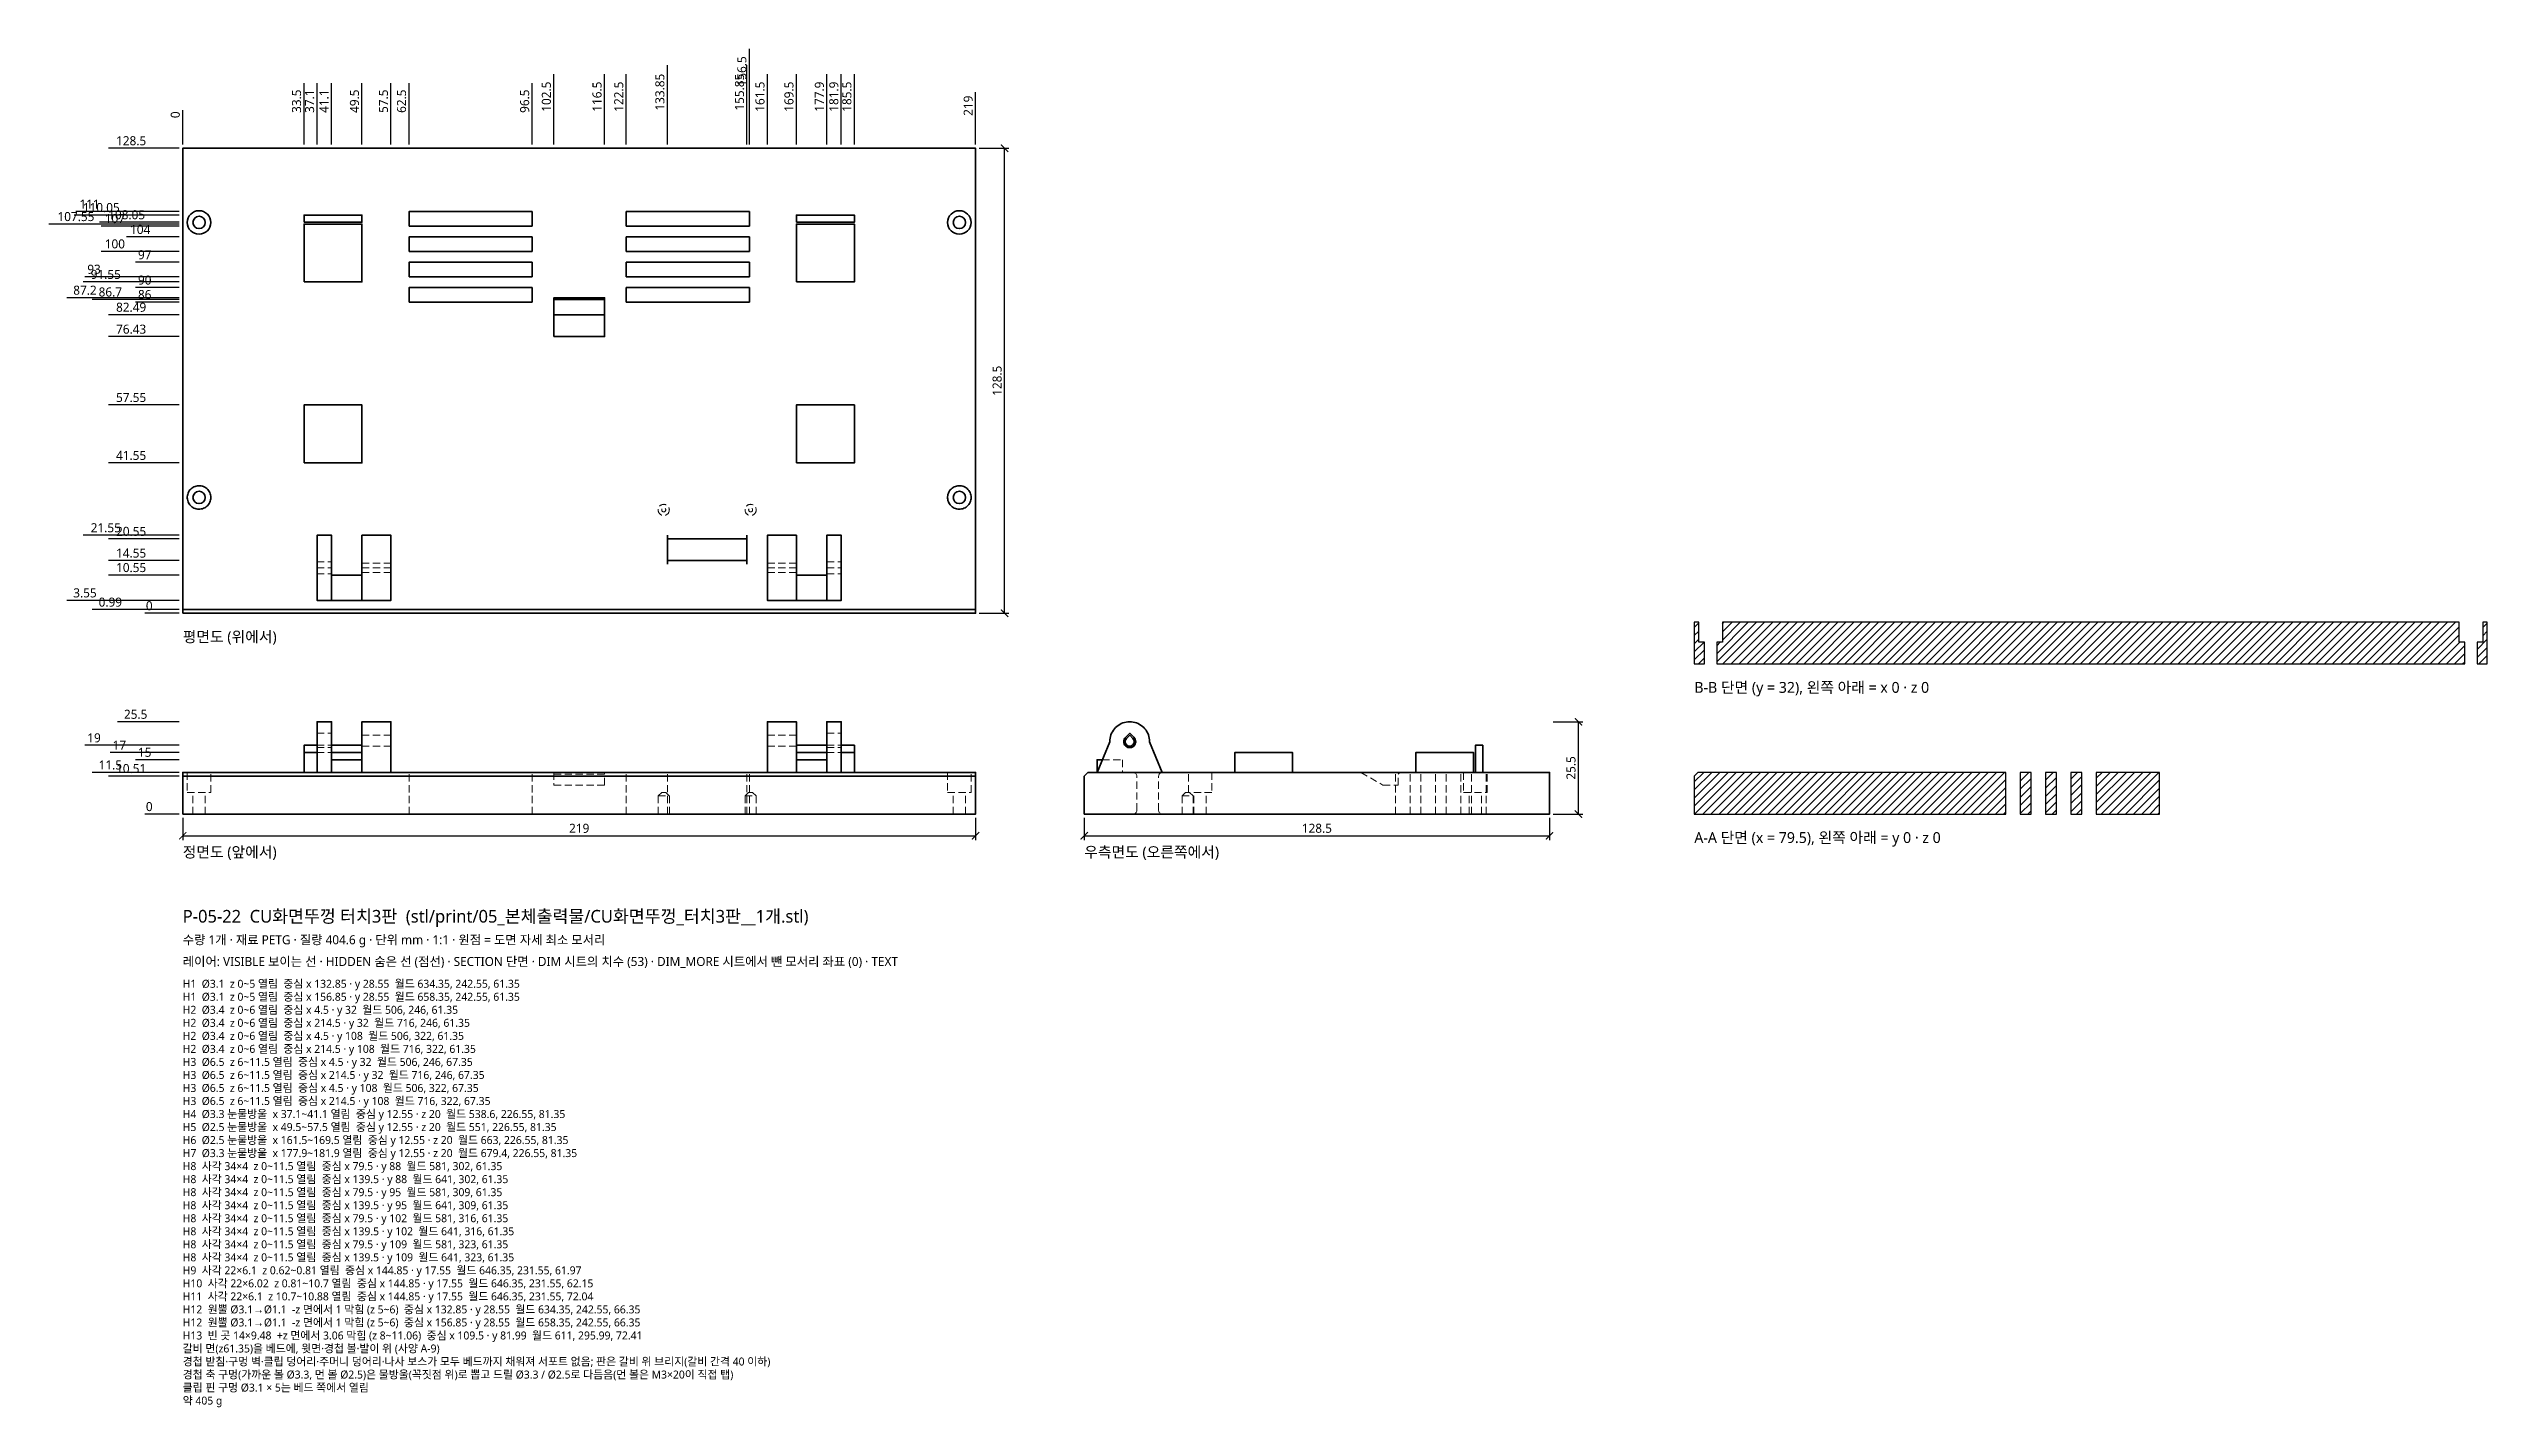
# Model space of a CAD drawing. Header units: millimetres. Extents: x -37 to 636, y -164 to 212.
import ezdxf

# ---------------------------------------------------------------- set-up
doc = ezdxf.new("R2010")
doc.units = ezdxf.units.MM
doc.linetypes.add('HIDDEN', pattern=[3, 2, -1])
for name, color, linetype, lineweight in [('DIM', 4, 'CONTINUOUS', 13), ('HIDDEN', 8, 'HIDDEN', 18), ('SECTION', 5, 'CONTINUOUS', 25), ('TEXT', 7, 'CONTINUOUS', 18), ('VISIBLE', 7, 'CONTINUOUS', 35)]:
    doc.layers.add(name, color=color, linetype=linetype, lineweight=lineweight)
doc.styles.add('KR', font='malgun.ttf')
doc.dimstyles.new('TOCCATA', dxfattribs={"dimtxt": 2.5, "dimasz": 2, "dimexe": 1.2, "dimexo": 1, "dimgap": 0.8, "dimtad": 1, "dimdsep": 46, "dimtxsty": 'KR', "dimblk": 'ARCHTICK', "dimcen": 2.5, "dimazin": 3, "dimtfac": 0.5, "dimtmove": 2, "dimatfit": 3})

# ---------------------------------------------------------------- blocks, each defined once
blk = doc.blocks.new('_ARCHTICK')
at = {"color": 0, "linetype": 'BYBLOCK', "const_width": 0.15}
blk.add_lwpolyline([(-0.5, -0.5), (0.5, 0.5)], dxfattribs=at)

msp = doc.modelspace()

# ---------------------------------------------------------------- hatches: boundary and pattern name
at = {"layer": 'SECTION'}
h = msp.add_hatch(dxfattribs=at)
h.set_pattern_fill('ANSI31', scale=0.5)
h.paths.add_polyline_path([(420.309, 47.5), (418.755, 47.5), (418.755, 53), (417.5, 53), (417.5, 41.5), (420.309, 41.5)])
h.paths.add_polyline_path([(630.309, 47.5), (628.755, 47.5), (628.755, 53), (425.25, 53), (425.25, 47.5), (423.7, 47.5), (423.7, 41.5), (630.309, 41.5)])
h.paths.add_polyline_path([(636.5, 53), (635.25, 53), (635.25, 47.5), (633.7, 47.5), (633.7, 41.5), (636.5, 41.5)])
h = msp.add_hatch(dxfattribs=at)
h.set_pattern_fill('ANSI31', scale=0.5)
h.paths.add_polyline_path([(503.5, 11.5), (418.49, 11.5), (417.5, 10.51), (417.5, 0), (503.5, 0)])
h.paths.add_polyline_path([(510.5, 11.5), (507.5, 11.5), (507.5, 0), (510.5, 0)])
h.paths.add_polyline_path([(517.5, 11.5), (514.5, 11.5), (514.5, 0), (517.5, 0)])
h.paths.add_polyline_path([(524.5, 11.5), (521.5, 11.5), (521.5, 0), (524.5, 0)])
h.paths.add_polyline_path([(546, 11.5), (528.5, 11.5), (528.5, 0), (546, 0)])

# ---------------------------------------------------------------- linework, layer by layer
at = {"layer": 'HIDDEN'}
for points in [[(37.1, 69.7), (41.1, 69.7)], [(37.1, 68.05), (41.1, 68.05)], [(49.5, 69.3), (57.5, 69.3)], [(49.5, 68.05), (57.5, 68.05)], [(161.5, 69.3), (169.5, 69.3)], [(161.5, 68.05), (169.5, 68.05)], [(177.9, 69.7), (181.9, 69.7)], [(177.9, 68.05), (181.9, 68.05)], [(37.1, 66.4), (41.1, 66.4)], [(49.5, 66.8), (57.5, 66.8)], [(161.5, 66.8), (169.5, 66.8)], [(177.9, 66.4), (181.9, 66.4)], [(37.1, 22.333), (41.1, 22.333)], [(49.5, 21.768), (57.5, 21.768)], [(161.5, 21.768), (169.5, 21.768)], [(177.9, 22.333), (181.9, 22.333)], [(37.1, 18.359), (41.1, 18.359)], [(37.102, 19), (41.102, 19)], [(37.102, 17), (41.102, 17)], [(41.1, 11.5), (41.1, 15)], [(49.5, 18.75), (57.5, 18.75)], [(49.5, 11.5), (49.5, 14.997)], [(161.5, 18.75), (169.5, 18.75)], [(169.5, 11.5), (169.5, 14.997)], [(177.898, 19), (181.898, 19)], [(177.898, 17), (181.898, 17)], [(177.9, 18.359), (181.9, 18.359)], [(177.9, 11.5), (177.9, 15)], [(253.994, 15), (259.55, 15), (259.55, 11.5)], [(1.255, 11.5), (1.255, 6), (7.75, 6), (7.75, 11.5)], [(62.5, 0), (62.5, 11.5)], [(96.5, 0), (96.5, 11.5)], [(102.5, 11.5), (102.5, 8), (116.5, 8), (116.5, 11.5)], [(102.5, 11), (116.5, 11)], [(122.5, 0), (122.5, 11.5)], [(133.85, 0.004), (133.85, 11.496)], [(155.85, 0.004), (155.85, 11.496)], [(156.5, 0), (156.5, 11.5)], [(211.255, 11.5), (211.255, 6), (217.75, 6), (217.75, 11.5)], [(262.595, 0.004), (262.745, 0.019), (262.933, 0.076), (263.106, 0.169), (263.257, 0.293), (263.381, 0.444), (263.474, 0.617), (263.531, 0.805), (263.55, 1), (263.55, 10.5), (263.531, 10.695), (263.474, 10.883), (263.381, 11.056), (263.257, 11.207), (263.106, 11.331), (262.933, 11.424), (262.745, 11.481), (262.55, 11.5)], [(270.505, 0.004), (270.355, 0.019), (270.167, 0.076), (269.994, 0.169), (269.843, 0.293), (269.719, 0.444), (269.626, 0.617), (269.569, 0.805), (269.55, 1), (269.55, 10.5), (269.569, 10.695), (269.626, 10.883), (269.719, 11.056), (269.843, 11.207), (269.994, 11.331), (270.167, 11.424), (270.355, 11.481), (270.55, 11.5)], [(284.249, 11.5), (284.249, 6), (277, 6), (276.01, 5)], [(277.751, 6), (277.751, 11.5)], [(325.43, 11.5), (331.49, 8), (335.7, 8), (335.7, 11), (336.2, 11.5)], [(335, 0), (335, 11.5)], [(339, 0), (339, 11.5)], [(342, 0), (342, 11.5)], [(346, 0), (346, 11.5)], [(349, 0), (349, 11.5)], [(353, 0), (353, 11.5)], [(353.751, 11.5), (353.751, 6), (360.249, 6), (360.249, 11.5)], [(356, 0), (356, 11.5)], [(360, 0), (360, 11.5)], [(2.809, 0), (2.809, 6)], [(6.2, 0), (6.2, 6)], [(131.3, 0), (131.3, 5), (134.4, 5), (134.4, 0)], [(131.31, 5), (132.3, 6), (133.4, 6), (134.39, 5)], [(155.3, 0), (155.3, 5), (158.4, 5), (158.4, 0)], [(155.31, 5), (156.3, 6), (157.4, 6), (158.39, 5)], [(212.809, 0), (212.809, 6)], [(216.2, 0), (216.2, 6)], [(276, 0), (276, 5), (279.1, 5), (279.1, 0)], [(279.09, 5), (278.1, 6)], [(279.302, 0), (279.302, 6)], [(282.698, 0), (282.698, 6)], [(355.302, 0), (355.302, 6)], [(358.698, 0), (358.698, 6)]]:
    msp.add_lwpolyline(points, dxfattribs=at)
for centre, radius in [((132.85, 84.05), 1.55), ((132.85, 84.05), 1.54), ((132.85, 84.05), 0.55), ((156.85, 84.05), 1.55), ((156.85, 84.05), 1.54), ((156.85, 84.05), 0.55)]:
    msp.add_circle(centre, radius, dxfattribs=at)
at = {"layer": 'SECTION'}
for points in [[(420.309, 47.5), (418.755, 47.5), (418.755, 53), (417.5, 53), (417.5, 41.5), (420.309, 41.5)], [(630.309, 47.5), (628.755, 47.5), (628.755, 53), (425.25, 53), (425.25, 47.5), (423.7, 47.5), (423.7, 41.5), (630.309, 41.5)], [(636.5, 53), (635.25, 53), (635.25, 47.5), (633.7, 47.5), (633.7, 41.5), (636.5, 41.5)], [(503.5, 11.5), (418.49, 11.5), (417.5, 10.51), (417.5, 0), (503.5, 0)], [(510.5, 11.5), (507.5, 11.5), (507.5, 0), (510.5, 0)], [(517.5, 11.5), (514.5, 11.5), (514.5, 0), (517.5, 0)], [(524.5, 11.5), (521.5, 11.5), (521.5, 0), (524.5, 0)], [(546, 11.5), (528.5, 11.5), (528.5, 0), (546, 0)]]:
    msp.add_lwpolyline(points, close=True, dxfattribs=at)
at = {"layer": 'VISIBLE'}
for points in [[(0, 55.5), (0, 184), (219, 184), (219, 55.5), (0, 55.5)], [(33.5, 163.55), (33.5, 165.55), (49.5, 165.55), (49.5, 163.55), (33.5, 163.55)], [(33.5, 147.05), (33.5, 163.05), (49.5, 163.05), (49.5, 147.05), (33.5, 147.05)], [(62.5, 162.5), (62.5, 166.5), (96.5, 166.5), (96.5, 162.5), (62.5, 162.5)], [(122.5, 162.5), (156.5, 162.5), (156.5, 166.5), (122.5, 166.5), (122.5, 162.5)], [(169.5, 163.55), (185.5, 163.55), (185.5, 165.55), (169.5, 165.55), (169.5, 163.55)], [(169.5, 147.05), (185.5, 147.05), (185.5, 163.05), (169.5, 163.05), (169.5, 147.05)], [(62.5, 155.5), (62.5, 159.5), (96.5, 159.5), (96.5, 155.5), (62.5, 155.5)], [(122.5, 155.5), (156.5, 155.5), (156.5, 159.5), (122.5, 159.5), (122.5, 155.5)], [(62.5, 148.5), (62.5, 152.5), (96.5, 152.5), (96.5, 148.5), (62.5, 148.5)], [(122.5, 148.5), (156.5, 148.5), (156.5, 152.5), (122.5, 152.5), (122.5, 148.5)], [(62.5, 141.5), (62.5, 145.5), (96.5, 145.5), (96.5, 141.5), (62.5, 141.5)], [(102.5, 131.93), (102.5, 142.7), (116.5, 142.7), (116.5, 131.93), (102.5, 131.93)], [(102.5, 142.2), (116.5, 142.2)], [(122.5, 141.5), (156.5, 141.5), (156.5, 145.5), (122.5, 145.5), (122.5, 141.5)], [(102.5, 137.99), (116.5, 137.99)], [(33.5, 97.05), (33.5, 113.05), (49.5, 113.05), (49.5, 97.05), (33.5, 97.05)], [(169.5, 97.05), (185.5, 97.05), (185.5, 113.05), (169.5, 113.05), (169.5, 97.05)], [(7.75, 87.5), (7.732, 87.155), (7.677, 86.813), (7.586, 86.479), (7.46, 86.157), (7.3, 85.85), (7.109, 85.562), (6.888, 85.295), (6.64, 85.054), (6.368, 84.841), (6.075, 84.657), (5.764, 84.506), (5.438, 84.388), (5.102, 84.306), (4.759, 84.26), (4.413, 84.251), (4.069, 84.279), (3.729, 84.343), (3.397, 84.443), (3.079, 84.577), (2.776, 84.745), (2.493, 84.944), (2.233, 85.172), (1.998, 85.426), (1.792, 85.703), (1.616, 86.001), (1.473, 86.316), (1.365, 86.645), (1.291, 86.983), (1.255, 87.327), (1.255, 87.673), (1.291, 88.017), (1.365, 88.355), (1.473, 88.684), (1.616, 88.999), (1.792, 89.297), (1.998, 89.574), (2.233, 89.828), (2.493, 90.056), (2.776, 90.255), (3.079, 90.423), (3.397, 90.557), (3.729, 90.657), (4.069, 90.721), (4.413, 90.749), (4.759, 90.74), (5.102, 90.694), (5.438, 90.612), (5.764, 90.494), (6.075, 90.343), (6.368, 90.159), (6.64, 89.946), (6.888, 89.705), (7.109, 89.438), (7.3, 89.15), (7.46, 88.843), (7.586, 88.521), (7.677, 88.187), (7.732, 87.845), (7.75, 87.5)], [(217.75, 87.5), (217.732, 87.155), (217.677, 86.813), (217.586, 86.479), (217.46, 86.157), (217.3, 85.85), (217.109, 85.562), (216.888, 85.295), (216.64, 85.054), (216.368, 84.841), (216.075, 84.657), (215.764, 84.506), (215.438, 84.388), (215.102, 84.306), (214.759, 84.26), (214.413, 84.251), (214.069, 84.279), (213.729, 84.343), (213.397, 84.443), (213.079, 84.577), (212.776, 84.745), (212.493, 84.944), (212.233, 85.172), (211.998, 85.426), (211.792, 85.703), (211.616, 86.001), (211.473, 86.316), (211.365, 86.645), (211.291, 86.983), (211.255, 87.327), (211.255, 87.673), (211.291, 88.017), (211.365, 88.355), (211.473, 88.684), (211.616, 88.999), (211.792, 89.297), (211.998, 89.574), (212.233, 89.828), (212.493, 90.056), (212.776, 90.255), (213.079, 90.423), (213.397, 90.557), (213.729, 90.657), (214.069, 90.721), (214.413, 90.749), (214.759, 90.74), (215.102, 90.694), (215.438, 90.612), (215.764, 90.494), (216.075, 90.343), (216.368, 90.159), (216.64, 89.946), (216.888, 89.705), (217.109, 89.438), (217.3, 89.15), (217.46, 88.843), (217.586, 88.521), (217.677, 88.187), (217.732, 87.845), (217.75, 87.5)], [(41.09, 59.054), (37.1, 59.054), (37.1, 77.046), (41.1, 77.046), (41.1, 60.494), (41.09, 60.494), (41.09, 59.05), (49.51, 59.05), (49.51, 60.494), (49.5, 60.494), (49.5, 77.046), (57.5, 77.046), (57.5, 59.054), (49.51, 59.054)], [(133.85, 69.05), (133.85, 77.05)], [(133.85, 76.05), (155.85, 76.05)], [(155.85, 69.05), (155.85, 77.05)], [(169.49, 59.054), (161.5, 59.054), (161.5, 77.046), (169.5, 77.046), (169.5, 60.494), (169.49, 60.494), (169.49, 59.05), (177.91, 59.05), (177.91, 60.494), (177.9, 60.494), (177.9, 77.046), (181.9, 77.046), (181.9, 59.054), (177.91, 59.054)], [(133.85, 70.05), (155.85, 70.05)], [(41.1, 66.05), (49.5, 66.05)], [(169.5, 66.05), (177.9, 66.05)], [(0, 56.49), (219, 56.49)], [(37.1, 11.5), (37.1, 25.5), (41.1, 25.5), (41.1, 14.997)], [(49.5, 14.997), (49.5, 25.5), (57.5, 25.5), (57.5, 11.5)], [(161.5, 11.5), (161.5, 25.5), (169.5, 25.5), (169.5, 14.997)], [(177.9, 14.997), (177.9, 25.5), (181.9, 25.5), (181.9, 11.5)], [(252.554, 11.5), (256.05, 20), (256.071, 20.479), (256.134, 20.955), (256.237, 21.424), (256.382, 21.881), (256.565, 22.324), (256.787, 22.75)], [(256.787, 22.75), (257.045, 23.155), (257.337, 23.535), (257.661, 23.889), (258.015, 24.213), (258.395, 24.505), (258.8, 24.763), (259.226, 24.985), (259.669, 25.168), (260.126, 25.313), (260.595, 25.416), (261.071, 25.479), (261.55, 25.5), (262.029, 25.479), (262.505, 25.416), (262.974, 25.313), (263.431, 25.168), (263.874, 24.985), (264.3, 24.763), (264.705, 24.505), (265.085, 24.213), (265.439, 23.889), (265.763, 23.535), (266.055, 23.155), (266.313, 22.75), (266.535, 22.324), (266.718, 21.881), (266.863, 21.424), (266.966, 20.955), (267.029, 20.479), (267.05, 20), (270.546, 11.5)], [(259.936, 19.657), (259.9, 20), (259.936, 20.343), (260.043, 20.671), (260.215, 20.97), (260.446, 21.226), (261.55, 22.333), (262.654, 21.226), (262.885, 20.97), (263.057, 20.671), (263.164, 20.343), (263.2, 20), (263.164, 19.657), (263.057, 19.329), (262.885, 19.03), (262.654, 18.774), (262.375, 18.571), (262.06, 18.431), (261.722, 18.359), (261.378, 18.359), (261.04, 18.431), (260.725, 18.571), (260.446, 18.774), (260.215, 19.03), (260.043, 19.329), (259.936, 19.657)], [(260.343, 19.676), (260.3, 20), (260.343, 20.324), (260.467, 20.625), (260.666, 20.884), (261.55, 21.768), (262.434, 20.884), (262.633, 20.625), (262.757, 20.324), (262.8, 20), (262.757, 19.676), (262.633, 19.375), (262.434, 19.116), (262.175, 18.917), (261.874, 18.793), (261.55, 18.75), (261.226, 18.793), (260.925, 18.917), (260.666, 19.116), (260.467, 19.375), (260.343, 19.676)], [(33.5, 11.5), (33.5, 19), (37.102, 19)], [(33.5, 17), (37.102, 17)], [(41.09, 11.5), (41.09, 15), (49.51, 15), (49.51, 11.5)], [(41.102, 19), (49.5, 19)], [(41.102, 17), (49.5, 17)], [(169.49, 11.5), (169.49, 15), (177.91, 15), (177.91, 11.5)], [(169.5, 19), (177.898, 19)], [(169.5, 17), (177.898, 17)], [(181.898, 19), (185.5, 19), (185.5, 11.5)], [(181.898, 17), (185.5, 17)], [(252.55, 11.5), (252.55, 15), (253.994, 15)], [(290.55, 11.5), (290.55, 17), (306.55, 17), (306.55, 11.5)], [(340.55, 11.5), (340.55, 17), (356.55, 17), (356.55, 11.5)], [(357.05, 11.5), (357.05, 19), (359.05, 19), (359.05, 11.5)], [(0, 0), (0, 11.5), (219, 11.5), (219, 0), (0, 0)], [(0, 10.51), (219, 10.51)], [(133.85, 11.496), (133.85, 11.5)], [(155.85, 11.496), (155.85, 11.5)], [(249, 0), (249, 10.51), (249.99, 11.5), (377.5, 11.5), (377.5, 0), (249, 0)], [(133.85, 0), (133.85, 0.004)], [(155.85, 0), (155.85, 0.004)], [(262.55, 0), (262.595, 0.004)], [(270.55, 0), (270.505, 0.004)]]:
    msp.add_lwpolyline(points, dxfattribs=at)
for centre, radius in [((4.5, 163.5), 3.25), ((4.5, 163.5), 1.7), ((214.5, 163.5), 3.25), ((214.5, 163.5), 1.7), ((4.5, 87.5), 1.7), ((214.5, 87.5), 1.7)]:
    msp.add_circle(centre, radius, dxfattribs=at)

# ---------------------------------------------------------------- texts
at = {"layer": 'TEXT', "style": 'KR'}
for s, height, p in [('평면도 (위에서)', 3, (0, 47.5)), ('B-B 단면 (y = 32), 왼쪽 아래 = x 0 · z 0', 3, (417.5, 33.5)), ('A-A 단면 (x = 79.5), 왼쪽 아래 = y 0 · z 0', 3, (417.5, -8)), ('정면도 (앞에서)', 3, (0, -12)), ('우측면도 (오른쪽에서)', 3, (249, -12)), ('P-05-22  CU화면뚜껑 터치3판  (stl/print/05_본체출력물/CU화면뚜껑_터치3판__1개.stl)', 3.5, (0, -30)), ('수량 1개 · 재료 PETG · 질량 404.6 g · 단위 mm · 1:1 · 원점 = 도면 자세 최소 모서리', 2.5, (0, -36)), ('레이어: VISIBLE 보이는 선 · HIDDEN 숨은 선 (점선) · SECTION 단면 · DIM 시트의 치수 (53) · DIM_MORE 시트에서 뺀 모서리 좌표 (0) · TEXT', 2.5, (0, -42)), ('H1  Ø3.1  z 0~5 열림  중심 x 132.85 · y 28.55  월드 634.35, 242.55, 61.35', 2.2, (0, -48)), ('H1  Ø3.1  z 0~5 열림  중심 x 156.85 · y 28.55  월드 658.35, 242.55, 61.35', 2.2, (0, -51.6)), ('H2  Ø3.4  z 0~6 열림  중심 x 4.5 · y 32  월드 506, 246, 61.35', 2.2, (0, -55.2)), ('H2  Ø3.4  z 0~6 열림  중심 x 214.5 · y 32  월드 716, 246, 61.35', 2.2, (0, -58.8)), ('H2  Ø3.4  z 0~6 열림  중심 x 4.5 · y 108  월드 506, 322, 61.35', 2.2, (0, -62.4)), ('H2  Ø3.4  z 0~6 열림  중심 x 214.5 · y 108  월드 716, 322, 61.35', 2.2, (0, -66)), ('H3  Ø6.5  z 6~11.5 열림  중심 x 4.5 · y 32  월드 506, 246, 67.35', 2.2, (0, -69.6)), ('H3  Ø6.5  z 6~11.5 열림  중심 x 214.5 · y 32  월드 716, 246, 67.35', 2.2, (0, -73.2)), ('H3  Ø6.5  z 6~11.5 열림  중심 x 4.5 · y 108  월드 506, 322, 67.35', 2.2, (0, -76.8)), ('H3  Ø6.5  z 6~11.5 열림  중심 x 214.5 · y 108  월드 716, 322, 67.35', 2.2, (0, -80.4)), ('H4  Ø3.3 눈물방울  x 37.1~41.1 열림  중심 y 12.55 · z 20  월드 538.6, 226.55, 81.35', 2.2, (0, -84)), ('H5  Ø2.5 눈물방울  x 49.5~57.5 열림  중심 y 12.55 · z 20  월드 551, 226.55, 81.35', 2.2, (0, -87.6)), ('H6  Ø2.5 눈물방울  x 161.5~169.5 열림  중심 y 12.55 · z 20  월드 663, 226.55, 81.35', 2.2, (0, -91.2)), ('H7  Ø3.3 눈물방울  x 177.9~181.9 열림  중심 y 12.55 · z 20  월드 679.4, 226.55, 81.35', 2.2, (0, -94.8)), ('H8  사각 34×4  z 0~11.5 열림  중심 x 79.5 · y 88  월드 581, 302, 61.35', 2.2, (0, -98.4)), ('H8  사각 34×4  z 0~11.5 열림  중심 x 139.5 · y 88  월드 641, 302, 61.35', 2.2, (0, -102)), ('H8  사각 34×4  z 0~11.5 열림  중심 x 79.5 · y 95  월드 581, 309, 61.35', 2.2, (0, -105.6)), ('H8  사각 34×4  z 0~11.5 열림  중심 x 139.5 · y 95  월드 641, 309, 61.35', 2.2, (0, -109.2)), ('H8  사각 34×4  z 0~11.5 열림  중심 x 79.5 · y 102  월드 581, 316, 61.35', 2.2, (0, -112.8)), ('H8  사각 34×4  z 0~11.5 열림  중심 x 139.5 · y 102  월드 641, 316, 61.35', 2.2, (0, -116.4)), ('H8  사각 34×4  z 0~11.5 열림  중심 x 79.5 · y 109  월드 581, 323, 61.35', 2.2, (0, -120)), ('H8  사각 34×4  z 0~11.5 열림  중심 x 139.5 · y 109  월드 641, 323, 61.35', 2.2, (0, -123.6)), ('H9  사각 22×6.1  z 0.62~0.81 열림  중심 x 144.85 · y 17.55  월드 646.35, 231.55, 61.97', 2.2, (0, -127.2)), ('H10  사각 22×6.02  z 0.81~10.7 열림  중심 x 144.85 · y 17.55  월드 646.35, 231.55, 62.15', 2.2, (0, -130.8)), ('H11  사각 22×6.1  z 10.7~10.88 열림  중심 x 144.85 · y 17.55  월드 646.35, 231.55, 72.04', 2.2, (0, -134.4)), ('H12  원뿔 Ø3.1→Ø1.1  -z 면에서 1 막힘 (z 5~6)  중심 x 132.85 · y 28.55  월드 634.35, 242.55, 66.35', 2.2, (0, -138)), ('H12  원뿔 Ø3.1→Ø1.1  -z 면에서 1 막힘 (z 5~6)  중심 x 156.85 · y 28.55  월드 658.35, 242.55, 66.35', 2.2, (0, -141.6)), ('갈비 면(z61.35)을 베드에, 윗면·경첩 볼·발이 위 (사양 A-9)', 2.2, (0, -148.8)), ('H13  빈 곳 14×9.48  +z 면에서 3.06 막힘 (z 8~11.06)  중심 x 109.5 · y 81.99  월드 611, 295.99, 72.41', 2.2, (0, -145.2)), ('경첩 받침·구멍 벽·클립 덩어리·주머니 덩어리·나사 보스가 모두 베드까지 채워져 서포트 없음; 판은 갈비 위 브리지(갈비 간격 40 이하)', 2.2, (0, -152.4)), ('경첩 축 구멍(가까운 볼 Ø3.3, 먼 볼 Ø2.5)은 물방울(꼭짓점 위)로 뽑고 드릴 Ø3.3 / Ø2.5로 다듬음(먼 볼은 M3×20이 직접 탭)', 2.2, (0, -156)), ('클립 핀 구멍 Ø3.1 × 5는 베드 쪽에서 열림', 2.2, (0, -159.6)), ('약 405 g', 2.2, (0, -163.2))]:
    msp.add_text(s, height=height, dxfattribs=at).set_placement(p)

# ---------------------------------------------------------------- dimensions: what is measured, and where the dimension line sits
at = {"layer": 'DIM'}
for feature_location, offset, dtype, origin in [((156.5, 184), (0, 15), 1, (0, 55.5)), ((133.85, 184), (0, 8), 1, (0, 55.5)), ((155.85, 184), (0, 8), 1, (0, 55.5)), ((102.5, 184), (0, 8), 1, (0, 55.5)), ((116.5, 184), (0, 8), 1, (0, 55.5)), ((122.5, 184), (0, 8), 1, (0, 55.5)), ((161.5, 184), (0, 8), 1, (0, 55.5)), ((169.5, 184), (0, 8), 1, (0, 55.5)), ((177.9, 184), (0, 8), 1, (0, 55.5)), ((181.9, 184), (0, 8), 1, (0, 55.5)), ((185.5, 184), (0, 8), 1, (0, 55.5)), ((33.5, 184), (0, 8), 1, (0, 55.5)), ((37.1, 184), (0, 8), 1, (0, 55.5)), ((41.1, 184), (0, 8), 1, (0, 55.5)), ((49.5, 184), (0, 8), 1, (0, 55.5)), ((57.5, 184), (0, 8), 1, (0, 55.5)), ((62.5, 184), (0, 8), 1, (0, 55.5)), ((96.5, 184), (0, 8), 1, (0, 55.5)), ((219, 184), (0, 8), 1, (0, 55.5)), ((0, 184), (0, 8), 1, (0, 55.5)), ((0, 184), (-8, 0), 0, (0, 55.5)), ((0, 165.55), (-15, 0), 0, (0, 55.5)), ((0, 166.5), (-22, 0), 0, (0, 55.5)), ((0, 163.05), (-22, 0), 0, (0, 55.5)), ((0, 163.55), (-8, 0), 0, (0, 55.5)), ((0, 162.5), (-15, 0), 0, (0, 55.5)), ((0, 159.5), (-8, 0), 0, (0, 55.5)), ((0, 155.5), (-15, 0), 0, (0, 55.5)), ((0, 152.5), (-8, 0), 0, (0, 55.5)), ((0, 147.05), (-15, 0), 0, (0, 55.5)), ((0, 148.5), (-22, 0), 0, (0, 55.5)), ((0, 145.5), (-8, 0), 0, (0, 55.5)), ((0, 142.7), (-22, 0), 0, (0, 55.5)), ((0, 142.2), (-15, 0), 0, (0, 55.5)), ((0, 137.99), (-8, 0), 0, (0, 55.5)), ((0, 141.5), (-8, 0), 0, (0, 55.5)), ((0, 131.93), (-8, 0), 0, (0, 55.5)), ((0, 113.05), (-8, 0), 0, (0, 55.5)), ((0, 97.05), (-8, 0), 0, (0, 55.5)), ((0, 77.05), (-15, 0), 0, (0, 55.5)), ((0, 76.05), (-8, 0), 0, (0, 55.5)), ((0, 70.05), (-8, 0), 0, (0, 55.5)), ((0, 66.05), (-8, 0), 0, (0, 55.5)), ((0, 59.05), (-22, 0), 0, (0, 55.5)), ((0, 56.49), (-15, 0), 0, (0, 55.5)), ((0, 55.5), (-8, 0), 0, (0, 55.5)), ((0, 25.5), (-8, 0), 0, (0, 0)), ((0, 19), (-22, 0), 0, (0, 0)), ((0, 17), (-15, 0), 0, (0, 0)), ((0, 11.5), (-15, 0), 0, (0, 0)), ((0, 10.51), (-8, 0), 0, (0, 0)), ((0, 15), (-8, 0), 0, (0, 0)), ((0, 0), (-8, 0), 0, (0, 0))]:
    msp.add_ordinate_dim(feature_location=feature_location, offset=offset, dtype=dtype, origin=origin, dimstyle='TOCCATA', dxfattribs=at).render()
for base, p1, p2 in [((227, 55.5), (219, 55.5), (219, 184)), ((385.5, 0), (377.5, 0), (377.5, 25.5))]:
    msp.add_linear_dim(base=base, p1=p1, p2=p2, angle=90, dimstyle='TOCCATA', dxfattribs=at).render()
for base, p1, p2 in [((0, -6), (0, 0), (219, 0)), ((249, -6), (249, 0), (377.5, 0))]:
    msp.add_linear_dim(base=base, p1=p1, p2=p2, dimstyle='TOCCATA', dxfattribs=at).render()

doc.saveas('drawing.dxf')
